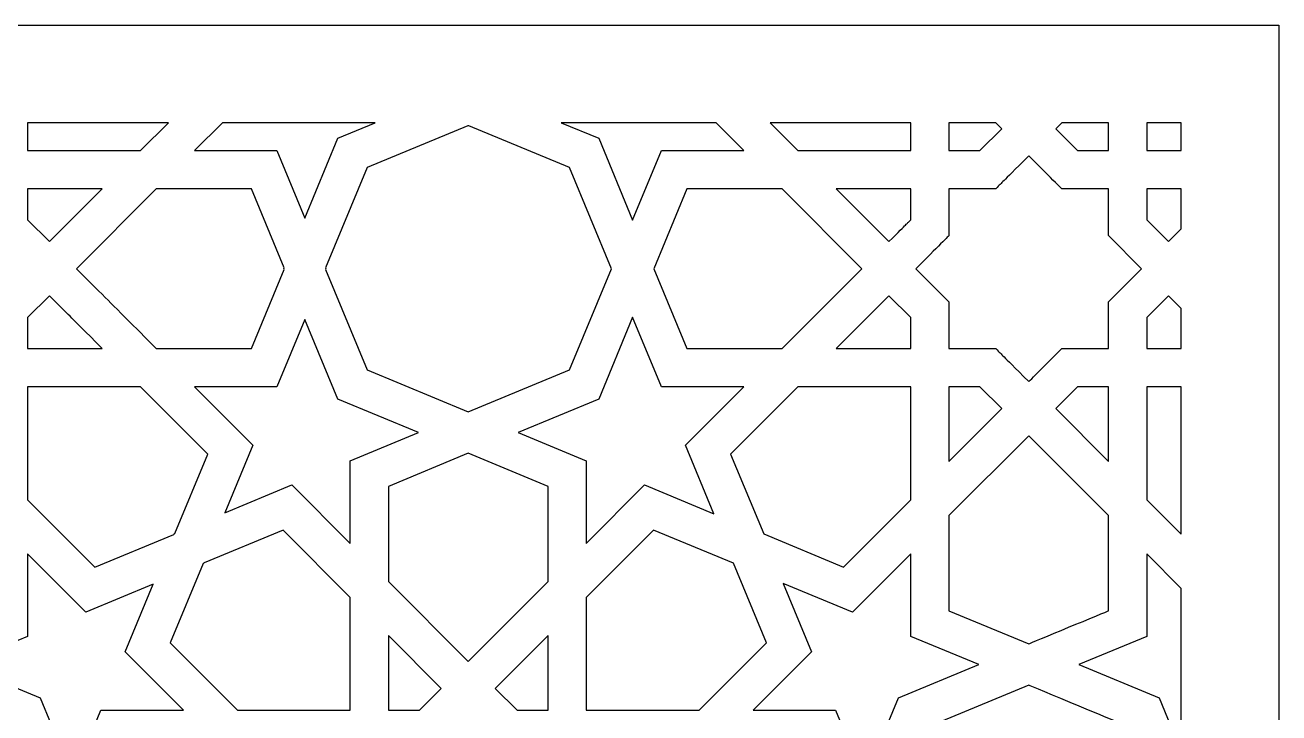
# Model space of a CAD drawing. Header units: millimetres. Extents: x -64 to 64, y -64 to 64.
# Drawn here: x 5.2 to 63.5, y 31.5 to 63.5 of the extents above; entities that cross this region are included whole.
import ezdxf

# ---------------------------------------------------------------- set-up
doc = ezdxf.new("R2010")
doc.units = ezdxf.units.MM
doc.header["$MEASUREMENT"] = 0
doc.layers.add('layer 1', color=7, linetype='Continuous')

msp = doc.modelspace()

# ---------------------------------------------------------------- linework, layer by layer
at = {"layer": 'layer 1', "color": 250}
for points, knots in [([(-63.5, 63.5), (-63.5, 63.5), (-63.5, -63.5), (-63.5, -63.5), (-63.5, -63.5), (-63.5, -63.5), (63.5, -63.5), (63.5, -63.5), (63.5, -63.5), (63.5, -63.5), (63.5, 63.5), (63.5, 63.5), (63.5, 63.5), (63.5, 63.5), (-63.5, 63.5), (-63.5, 63.5)], [0, 0, 0, 0, 0.2, 0.2, 0.2, 0.2, 0.4, 0.4, 0.4, 0.4, 0.6, 0.6, 0.6, 0.6, 1, 1, 1, 1]), ([(5.2818, 58.9587), (5.2818, 58.9587), (11.829, 58.9587), (11.829, 58.9587), (11.829, 58.9587), (11.829, 58.9587), (10.5311, 57.6598), (10.5311, 57.6598), (10.5311, 57.6598), (10.5311, 57.6598), (5.2818, 57.6598), (5.2818, 57.6598), (5.2818, 57.6598), (5.2818, 57.6598), (5.2818, 58.9587), (5.2818, 58.9587)], [0, 0, 0, 0, 0.2, 0.2, 0.2, 0.2, 0.4, 0.4, 0.4, 0.4, 0.6, 0.6, 0.6, 0.6, 1, 1, 1, 1]), ([(14.3429, 58.9587), (14.3429, 58.9587), (21.4574, 58.9587), (21.4574, 58.9587), (21.4574, 58.9587), (21.4574, 58.9587), (19.7178, 58.2373), (19.7178, 58.2373), (19.7178, 58.2373), (19.7178, 58.2373), (18.1808, 54.5239), (18.1808, 54.5239), (18.1808, 54.5239), (18.1808, 54.5239), (16.8829, 57.6598), (16.8829, 57.6598), (16.8829, 57.6598), (16.4024, 57.6598), (13.5255, 57.6598), (13.045, 57.6598), (13.045, 57.6598), (13.045, 57.6598), (14.3429, 58.9587), (14.3429, 58.9587)], [0, 0, 0, 0, 0.1428571, 0.1428571, 0.1428571, 0.1428571, 0.2857143, 0.2857143, 0.2857143, 0.2857143, 0.4285714, 0.4285714, 0.4285714, 0.4285714, 0.5714286, 0.5714286, 0.5714286, 0.5714286, 0.7142857, 0.7142857, 0.7142857, 0.7142857, 1, 1, 1, 1]), ([(37.3087, 58.9587), (37.3087, 58.9587), (38.6073, 57.6598), (38.6073, 57.6598), (38.6073, 57.6598), (38.1233, 57.6598), (35.239, 57.6598), (34.7694, 57.6598), (34.7694, 57.6598), (34.7694, 57.6598), (33.4299, 54.4234), (33.4299, 54.4234), (33.4299, 54.4234), (33.4299, 54.4234), (31.8512, 58.2373), (31.8512, 58.2373), (31.8512, 58.2373), (31.8512, 58.2373), (30.1117, 58.9587), (30.1117, 58.9587), (30.1117, 58.9587), (30.1117, 58.9587), (37.3087, 58.9587), (37.3087, 58.9587)], [0, 0, 0, 0, 0.1428571, 0.1428571, 0.1428571, 0.1428571, 0.2857143, 0.2857143, 0.2857143, 0.2857143, 0.4285714, 0.4285714, 0.4285714, 0.4285714, 0.5714286, 0.5714286, 0.5714286, 0.5714286, 0.7142857, 0.7142857, 0.7142857, 0.7142857, 1, 1, 1, 1]), ([(46.3705, 58.9587), (46.3705, 58.9587), (46.3705, 57.6598), (46.3705, 57.6598), (46.3705, 57.6598), (46.3705, 57.6598), (41.1212, 57.6598), (41.1212, 57.6598), (41.1212, 57.6598), (41.1212, 57.6598), (39.8233, 58.9587), (39.8233, 58.9587), (39.8233, 58.9587), (39.8233, 58.9587), (46.3705, 58.9587), (46.3705, 58.9587)], [0, 0, 0, 0, 0.2, 0.2, 0.2, 0.2, 0.4, 0.4, 0.4, 0.4, 0.6, 0.6, 0.6, 0.6, 1, 1, 1, 1]), ([(48.1485, 58.9587), (48.1485, 58.9587), (50.3216, 58.9587), (50.3216, 58.9587), (50.3216, 58.9587), (50.3216, 58.9587), (50.6032, 58.6768), (50.6032, 58.6768), (50.6032, 58.6768), (50.6032, 58.6768), (49.5868, 57.6598), (49.5868, 57.6598), (49.5868, 57.6598), (49.5868, 57.6598), (48.1485, 57.6598), (48.1485, 57.6598), (48.1485, 57.6598), (48.1485, 57.6598), (48.1485, 58.9587), (48.1485, 58.9587)], [0, 0, 0, 0, 0.1666667, 0.1666667, 0.1666667, 0.1666667, 0.3333333, 0.3333333, 0.3333333, 0.3333333, 0.5, 0.5, 0.5, 0.5, 0.6666667, 0.6666667, 0.6666667, 0.6666667, 1, 1, 1, 1]), ([(53.3986, 58.9587), (53.3986, 58.9587), (55.5717, 58.9587), (55.5717, 58.9587), (55.5717, 58.9587), (55.5717, 58.9587), (55.5717, 57.6598), (55.5717, 57.6598), (55.5717, 57.6598), (55.5717, 57.6598), (54.1338, 57.6598), (54.1338, 57.6598), (54.1338, 57.6598), (54.1338, 57.6598), (53.117, 58.6768), (53.117, 58.6768), (53.117, 58.6768), (53.117, 58.6768), (53.3986, 58.9587), (53.3986, 58.9587)], [0, 0, 0, 0, 0.1666667, 0.1666667, 0.1666667, 0.1666667, 0.3333333, 0.3333333, 0.3333333, 0.3333333, 0.5, 0.5, 0.5, 0.5, 0.6666667, 0.6666667, 0.6666667, 0.6666667, 1, 1, 1, 1]), ([(58.9587, 57.6598), (58.9587, 57.6598), (57.3497, 57.6598), (57.3497, 57.6598), (57.3497, 57.6598), (57.3497, 57.6598), (57.3497, 58.9587), (57.3497, 58.9587), (57.3497, 58.9587), (57.3497, 58.9587), (58.9587, 58.9587), (58.9587, 58.9587), (58.9587, 58.9587), (58.9587, 58.9587), (58.9587, 57.6598), (58.9587, 57.6598)], [0, 0, 0, 0, 0.2, 0.2, 0.2, 0.2, 0.4, 0.4, 0.4, 0.4, 0.6, 0.6, 0.6, 0.6, 1, 1, 1, 1]), ([(25.7845, 58.8091), (25.7845, 58.8091), (25.8053, 58.8179), (25.8053, 58.8179), (25.8053, 58.8179), (25.8053, 58.8179), (30.4913, 56.8759), (30.4913, 56.8759), (30.4913, 56.8759), (30.4913, 56.8759), (32.44, 52.1653), (32.44, 52.1653), (32.44, 52.1653), (32.44, 52.1653), (30.4913, 47.4553), (30.4913, 47.4553), (30.4913, 47.4553), (30.4913, 47.4553), (25.7845, 45.5045), (25.7845, 45.5045), (25.7845, 45.5045), (25.7845, 45.5045), (21.0781, 47.4553), (21.0781, 47.4553), (21.0781, 47.4553), (21.0781, 47.4553), (19.1431, 52.1317), (19.1431, 52.1317), (19.1431, 52.1317), (19.1431, 52.1317), (19.1572, 52.1653), (19.1572, 52.1653), (19.1572, 52.1653), (19.1572, 52.1653), (19.1431, 52.1991), (19.1431, 52.1991), (19.1431, 52.1991), (19.1431, 52.1991), (21.0781, 56.8759), (21.0781, 56.8759), (21.0781, 56.8759), (21.0781, 56.8759), (25.7634, 58.8179), (25.7634, 58.8179), (25.7634, 58.8179), (25.7634, 58.8179), (25.7845, 58.8091), (25.7845, 58.8091)], [0, 0, 0, 0, 0.0769231, 0.0769231, 0.0769231, 0.0769231, 0.1538462, 0.1538462, 0.1538462, 0.1538462, 0.2307692, 0.2307692, 0.2307692, 0.2307692, 0.3076923, 0.3076923, 0.3076923, 0.3076923, 0.3846154, 0.3846154, 0.3846154, 0.3846154, 0.4615385, 0.4615385, 0.4615385, 0.4615385, 0.5384615, 0.5384615, 0.5384615, 0.5384615, 0.6153846, 0.6153846, 0.6153846, 0.6153846, 0.6923077, 0.6923077, 0.6923077, 0.6923077, 0.7692308, 0.7692308, 0.7692308, 0.7692308, 0.8461538, 0.8461538, 0.8461538, 0.8461538, 1, 1, 1, 1]), ([(48.1485, 53.7044), (48.1485, 54.9974), (48.1485, 54.5899), (48.1485, 55.8796), (48.1485, 55.8796), (49.433, 55.8796), (49.0333, 55.8796), (50.3227, 55.8796), (50.3227, 55.8796), (50.71, 56.2677), (50.4635, 56.0208), (51.8601, 57.4185), (51.8601, 57.4185), (51.9335, 57.3454), (52.9696, 56.3083), (53.3975, 55.8796), (53.3975, 55.8796), (53.3975, 55.8796), (55.5717, 55.8796), (55.5717, 55.8796), (55.5717, 55.8796), (55.5717, 55.8796), (55.5717, 53.7044), (55.5717, 53.7044), (55.5717, 53.7044), (55.5717, 53.7044), (57.1094, 52.1653), (57.1094, 52.1653), (57.1094, 52.1653), (57.1094, 52.1653), (55.5717, 50.6268), (55.5717, 50.6268), (55.5717, 50.6268), (55.5717, 49.874), (55.5717, 50.3721), (55.5717, 48.4509), (55.5717, 48.4509), (54.2869, 48.4509), (54.6869, 48.4509), (53.3975, 48.4509), (53.3975, 48.4509), (53.0056, 48.0586), (51.9345, 46.9861), (51.8601, 46.9117), (51.8601, 46.9117), (50.4635, 48.3097), (50.71, 48.0628), (50.3227, 48.4509), (50.3227, 48.4509), (49.0308, 48.4509), (49.4376, 48.4509), (48.1485, 48.4509), (48.1485, 48.4509), (48.1485, 49.7339), (48.1485, 49.336), (48.1485, 50.6261), (48.1485, 50.6261), (48.1485, 50.6261), (46.6104, 52.1653), (46.6104, 52.1653), (46.6104, 52.1653), (47.3452, 52.9004), (48.1482, 53.7041), (48.1485, 53.7044)], [0, 0, 0, 0, 0.0588235, 0.0588235, 0.0588235, 0.0588235, 0.1176471, 0.1176471, 0.1176471, 0.1176471, 0.1764706, 0.1764706, 0.1764706, 0.1764706, 0.2352941, 0.2352941, 0.2352941, 0.2352941, 0.2941176, 0.2941176, 0.2941176, 0.2941176, 0.3529412, 0.3529412, 0.3529412, 0.3529412, 0.4117647, 0.4117647, 0.4117647, 0.4117647, 0.4705882, 0.4705882, 0.4705882, 0.4705882, 0.5294118, 0.5294118, 0.5294118, 0.5294118, 0.5882353, 0.5882353, 0.5882353, 0.5882353, 0.6470588, 0.6470588, 0.6470588, 0.6470588, 0.7058824, 0.7058824, 0.7058824, 0.7058824, 0.7647059, 0.7647059, 0.7647059, 0.7647059, 0.8235294, 0.8235294, 0.8235294, 0.8235294, 0.8823529, 0.8823529, 0.8823529, 0.8823529, 1, 1, 1, 1]), ([(5.2818, 55.8796), (5.2818, 55.8796), (8.7531, 55.8796), (8.7531, 55.8796), (8.7531, 55.8796), (8.7531, 55.8796), (6.2988, 53.4233), (6.2988, 53.4233), (6.2988, 53.4233), (6.2988, 53.4233), (5.2818, 54.441), (5.2818, 54.441), (5.2818, 54.441), (5.2818, 54.441), (5.2818, 55.8796), (5.2818, 55.8796)], [0, 0, 0, 0, 0.2, 0.2, 0.2, 0.2, 0.4, 0.4, 0.4, 0.4, 0.6, 0.6, 0.6, 0.6, 1, 1, 1, 1]), ([(17.2184, 52.1317), (17.2184, 52.1317), (15.6954, 48.4509), (15.6954, 48.4509), (15.6954, 48.4509), (15.6954, 48.4509), (11.2674, 48.4509), (11.2674, 48.4509), (11.2674, 48.4509), (8.6536, 51.0674), (9.4904, 50.2296), (7.5558, 52.1653), (7.5558, 52.1653), (7.5558, 52.1653), (11.2674, 55.8796), (11.2674, 55.8796), (11.2674, 55.8796), (11.2674, 55.8796), (15.6954, 55.8796), (15.6954, 55.8796), (15.6954, 55.8796), (15.6954, 55.8796), (17.2184, 52.1991), (17.2184, 52.1991), (17.2184, 52.1991), (17.2184, 52.1991), (17.2046, 52.1653), (17.2046, 52.1653), (17.2046, 52.1653), (17.2046, 52.1653), (17.2184, 52.1317), (17.2184, 52.1317)], [0, 0, 0, 0, 0.1111111, 0.1111111, 0.1111111, 0.1111111, 0.2222222, 0.2222222, 0.2222222, 0.2222222, 0.3333333, 0.3333333, 0.3333333, 0.3333333, 0.4444444, 0.4444444, 0.4444444, 0.4444444, 0.5555556, 0.5555556, 0.5555556, 0.5555556, 0.6666667, 0.6666667, 0.6666667, 0.6666667, 0.7777778, 0.7777778, 0.7777778, 0.7777778, 1, 1, 1, 1]), ([(44.0962, 52.1653), (44.0962, 52.1653), (40.3849, 48.4509), (40.3849, 48.4509), (40.3849, 48.4509), (40.3849, 48.4509), (35.9569, 48.4509), (35.9569, 48.4509), (35.9569, 48.4509), (35.9569, 48.4509), (34.4198, 52.1645), (34.4198, 52.1645), (34.4198, 52.1645), (34.4198, 52.1645), (35.9569, 55.8796), (35.9569, 55.8796), (35.9569, 55.8796), (35.9569, 55.8796), (40.3849, 55.8796), (40.3849, 55.8796), (40.3849, 55.8796), (40.3849, 55.8796), (44.0962, 52.1653), (44.0962, 52.1653)], [0, 0, 0, 0, 0.1428571, 0.1428571, 0.1428571, 0.1428571, 0.2857143, 0.2857143, 0.2857143, 0.2857143, 0.4285714, 0.4285714, 0.4285714, 0.4285714, 0.5714286, 0.5714286, 0.5714286, 0.5714286, 0.7142857, 0.7142857, 0.7142857, 0.7142857, 1, 1, 1, 1]), ([(46.3705, 54.441), (46.1116, 54.1817), (46.3144, 54.3846), (45.3538, 53.4233), (45.3538, 53.4233), (45.3538, 53.4233), (45.3535, 53.424), (45.3535, 53.424), (45.3535, 53.424), (45.3535, 53.424), (45.3531, 53.4233), (45.3531, 53.4233), (45.3531, 53.4233), (45.3531, 53.4233), (42.8992, 55.8796), (42.8992, 55.8796), (42.8992, 55.8796), (42.8992, 55.8796), (46.3705, 55.8796), (46.3705, 55.8796), (46.3705, 55.8796), (46.3705, 55.8796), (46.3705, 54.441), (46.3705, 54.441)], [0, 0, 0, 0, 0.1428571, 0.1428571, 0.1428571, 0.1428571, 0.2857143, 0.2857143, 0.2857143, 0.2857143, 0.4285714, 0.4285714, 0.4285714, 0.4285714, 0.5714286, 0.5714286, 0.5714286, 0.5714286, 0.7142857, 0.7142857, 0.7142857, 0.7142857, 1, 1, 1, 1]), ([(58.9587, 54.0159), (58.9587, 54.0159), (58.3664, 53.4233), (58.3664, 53.4233), (58.3664, 53.4233), (58.3664, 53.4233), (57.3497, 54.441), (57.3497, 54.441), (57.3497, 54.441), (57.3497, 54.441), (57.3497, 55.8796), (57.3497, 55.8796), (57.3497, 55.8796), (57.3497, 55.8796), (58.9587, 55.8796), (58.9587, 55.8796), (58.9587, 55.8796), (58.9587, 55.8796), (58.9587, 54.0159), (58.9587, 54.0159)], [0, 0, 0, 0, 0.1666667, 0.1666667, 0.1666667, 0.1666667, 0.3333333, 0.3333333, 0.3333333, 0.3333333, 0.5, 0.5, 0.5, 0.5, 0.6666667, 0.6666667, 0.6666667, 0.6666667, 1, 1, 1, 1]), ([(5.2818, 49.8902), (5.2818, 49.8902), (6.2988, 50.9072), (6.2988, 50.9072), (6.2988, 50.9072), (7.5544, 49.6499), (7.0079, 50.1968), (8.7535, 48.4509), (8.7535, 48.4509), (8.7535, 48.4509), (5.2818, 48.4509), (5.2818, 48.4509), (5.2818, 48.4509), (5.2818, 48.4509), (5.2818, 49.8902), (5.2818, 49.8902)], [0, 0, 0, 0, 0.2, 0.2, 0.2, 0.2, 0.4, 0.4, 0.4, 0.4, 0.6, 0.6, 0.6, 0.6, 1, 1, 1, 1]), ([(42.8988, 48.4509), (42.8988, 48.4509), (45.3535, 50.9072), (45.3535, 50.9072), (45.3535, 50.9072), (45.3535, 50.9072), (46.3705, 49.8891), (46.3705, 49.8891), (46.3705, 49.8891), (46.3705, 49.8891), (46.3705, 48.4509), (46.3705, 48.4509), (46.3705, 48.4509), (46.3705, 48.4509), (42.8988, 48.4509), (42.8988, 48.4509)], [0, 0, 0, 0, 0.2, 0.2, 0.2, 0.2, 0.4, 0.4, 0.4, 0.4, 0.6, 0.6, 0.6, 0.6, 1, 1, 1, 1]), ([(58.9587, 48.4509), (58.9587, 48.4509), (57.3497, 48.4509), (57.3497, 48.4509), (57.3497, 48.4509), (57.3497, 48.4509), (57.3497, 49.8902), (57.3497, 49.8902), (57.3497, 49.8902), (57.3497, 49.8902), (58.3664, 50.9072), (58.3664, 50.9072), (58.3664, 50.9072), (58.3664, 50.9072), (58.9587, 50.3142), (58.9587, 50.3142), (58.9587, 50.3142), (58.9587, 50.3142), (58.9587, 48.4509), (58.9587, 48.4509)], [0, 0, 0, 0, 0.1666667, 0.1666667, 0.1666667, 0.1666667, 0.3333333, 0.3333333, 0.3333333, 0.3333333, 0.5, 0.5, 0.5, 0.5, 0.6666667, 0.6666667, 0.6666667, 0.6666667, 1, 1, 1, 1]), ([(13.0461, 46.6707), (13.0461, 46.6707), (16.8829, 46.6707), (16.8829, 46.6707), (16.8829, 46.6707), (16.8829, 46.6707), (18.1808, 49.8066), (18.1808, 49.8066), (18.1808, 49.8066), (18.1808, 49.8066), (19.7178, 46.0936), (19.7178, 46.0936), (19.7178, 46.0936), (19.7178, 46.0936), (23.4622, 44.5414), (23.4622, 44.5414), (23.4622, 44.5414), (23.4622, 44.5414), (20.295, 43.228), (20.295, 43.228), (20.295, 43.228), (20.295, 42.7443), (20.295, 39.859), (20.295, 39.3873), (20.295, 39.3873), (20.295, 39.3873), (17.5807, 42.1033), (17.5807, 42.1033), (17.5807, 42.1033), (17.5807, 42.1033), (14.4572, 40.8083), (14.4572, 40.8083), (14.4572, 40.8083), (14.4572, 40.8083), (15.7593, 43.9554), (15.7593, 43.9554), (15.7593, 43.9554), (15.7593, 43.9554), (13.0461, 46.6707), (13.0461, 46.6707)], [0, 0, 0, 0, 0.0909091, 0.0909091, 0.0909091, 0.0909091, 0.1818182, 0.1818182, 0.1818182, 0.1818182, 0.2727273, 0.2727273, 0.2727273, 0.2727273, 0.3636364, 0.3636364, 0.3636364, 0.3636364, 0.4545455, 0.4545455, 0.4545455, 0.4545455, 0.5454545, 0.5454545, 0.5454545, 0.5454545, 0.6363636, 0.6363636, 0.6363636, 0.6363636, 0.7272727, 0.7272727, 0.7272727, 0.7272727, 0.8181818, 0.8181818, 0.8181818, 0.8181818, 1, 1, 1, 1]), ([(34.7694, 46.6707), (34.7694, 46.6707), (38.6073, 46.6707), (38.6073, 46.6707), (38.6073, 46.6707), (38.6073, 46.6707), (35.8934, 43.9554), (35.8934, 43.9554), (35.8934, 43.9554), (35.8934, 43.9554), (37.2128, 40.767), (37.2128, 40.767), (37.2128, 40.767), (37.2128, 40.767), (33.988, 42.1033), (33.988, 42.1033), (33.988, 42.1033), (33.988, 42.1033), (31.2741, 39.3873), (31.2741, 39.3873), (31.2741, 39.3873), (31.2741, 39.8713), (31.2741, 42.7581), (31.2741, 43.228), (31.2741, 43.228), (31.2741, 43.228), (28.1072, 44.5414), (28.1072, 44.5414), (28.1072, 44.5414), (28.1072, 44.5414), (31.8512, 46.0936), (31.8512, 46.0936), (31.8512, 46.0936), (31.8512, 46.0936), (33.4296, 49.9068), (33.4296, 49.9068), (33.4296, 49.9068), (33.4296, 49.9068), (34.7694, 46.6707), (34.7694, 46.6707)], [0, 0, 0, 0, 0.0909091, 0.0909091, 0.0909091, 0.0909091, 0.1818182, 0.1818182, 0.1818182, 0.1818182, 0.2727273, 0.2727273, 0.2727273, 0.2727273, 0.3636364, 0.3636364, 0.3636364, 0.3636364, 0.4545455, 0.4545455, 0.4545455, 0.4545455, 0.5454545, 0.5454545, 0.5454545, 0.5454545, 0.6363636, 0.6363636, 0.6363636, 0.6363636, 0.7272727, 0.7272727, 0.7272727, 0.7272727, 0.8181818, 0.8181818, 0.8181818, 0.8181818, 1, 1, 1, 1]), ([(5.2818, 46.6707), (5.2818, 46.6707), (10.5311, 46.6707), (10.5311, 46.6707), (10.5311, 46.6707), (10.5311, 46.6707), (13.6624, 43.5377), (13.6624, 43.5377), (13.6624, 43.5377), (13.6624, 43.5377), (12.1341, 39.8455), (12.1341, 39.8455), (12.1341, 39.8455), (12.1341, 39.8455), (12.0915, 39.8276), (12.0915, 39.8276), (12.0915, 39.8276), (12.0915, 39.8276), (12.0819, 39.8046), (12.0819, 39.8046), (12.0819, 39.8046), (12.0819, 39.8046), (8.4127, 38.2838), (8.4127, 38.2838), (8.4127, 38.2838), (8.4127, 38.2838), (5.2818, 41.4172), (5.2818, 41.4172), (5.2818, 41.4172), (5.2818, 41.4172), (5.2818, 46.6707), (5.2818, 46.6707)], [0, 0, 0, 0, 0.1111111, 0.1111111, 0.1111111, 0.1111111, 0.2222222, 0.2222222, 0.2222222, 0.2222222, 0.3333333, 0.3333333, 0.3333333, 0.3333333, 0.4444444, 0.4444444, 0.4444444, 0.4444444, 0.5555556, 0.5555556, 0.5555556, 0.5555556, 0.6666667, 0.6666667, 0.6666667, 0.6666667, 0.7777778, 0.7777778, 0.7777778, 0.7777778, 1, 1, 1, 1]), ([(46.3705, 46.6707), (46.3705, 46.6707), (46.3705, 41.4172), (46.3705, 41.4172), (46.3705, 41.4172), (46.3705, 41.4172), (43.2396, 38.2838), (43.2396, 38.2838), (43.2396, 38.2838), (43.2396, 38.2838), (39.528, 39.823), (39.528, 39.823), (39.528, 39.823), (39.528, 39.823), (37.991, 43.5377), (37.991, 43.5377), (37.991, 43.5377), (37.991, 43.5377), (41.1212, 46.6707), (41.1212, 46.6707), (41.1212, 46.6707), (41.1212, 46.6707), (46.3705, 46.6707), (46.3705, 46.6707)], [0, 0, 0, 0, 0.1428571, 0.1428571, 0.1428571, 0.1428571, 0.2857143, 0.2857143, 0.2857143, 0.2857143, 0.4285714, 0.4285714, 0.4285714, 0.4285714, 0.5714286, 0.5714286, 0.5714286, 0.5714286, 0.7142857, 0.7142857, 0.7142857, 0.7142857, 1, 1, 1, 1]), ([(48.1485, 43.1966), (48.1485, 43.1966), (48.1485, 46.6707), (48.1485, 46.6707), (48.1485, 46.6707), (48.1485, 46.6707), (49.5868, 46.6707), (49.5868, 46.6707), (49.5868, 46.6707), (49.5868, 46.6707), (50.6032, 45.6533), (50.6032, 45.6533), (50.6032, 45.6533), (50.6032, 45.6533), (48.1485, 43.1966), (48.1485, 43.1966)], [0, 0, 0, 0, 0.2, 0.2, 0.2, 0.2, 0.4, 0.4, 0.4, 0.4, 0.6, 0.6, 0.6, 0.6, 1, 1, 1, 1]), ([(53.117, 45.6533), (53.117, 45.6533), (54.1338, 46.6707), (54.1338, 46.6707), (54.1338, 46.6707), (54.1338, 46.6707), (55.5717, 46.6707), (55.5717, 46.6707), (55.5717, 46.6707), (55.5717, 46.6707), (55.5717, 43.1966), (55.5717, 43.1966), (55.5717, 43.1966), (55.5717, 43.1966), (53.117, 45.6533), (53.117, 45.6533)], [0, 0, 0, 0, 0.2, 0.2, 0.2, 0.2, 0.4, 0.4, 0.4, 0.4, 0.6, 0.6, 0.6, 0.6, 1, 1, 1, 1]), ([(58.9587, 39.8067), (58.9587, 39.8067), (57.3497, 41.4172), (57.3497, 41.4172), (57.3497, 41.4172), (57.3497, 41.4172), (57.3497, 46.6707), (57.3497, 46.6707), (57.3497, 46.6707), (57.3497, 46.6707), (58.9587, 46.6707), (58.9587, 46.6707), (58.9587, 46.6707), (58.9587, 46.6707), (58.9587, 39.8067), (58.9587, 39.8067)], [0, 0, 0, 0, 0.2, 0.2, 0.2, 0.2, 0.4, 0.4, 0.4, 0.4, 0.6, 0.6, 0.6, 0.6, 1, 1, 1, 1]), ([(51.8601, 34.7102), (51.8601, 34.7102), (48.1485, 36.2483), (48.1485, 36.2483), (48.1485, 36.2483), (48.1485, 36.2483), (48.1485, 40.6802), (48.1485, 40.6802), (48.1485, 40.6802), (48.1485, 40.6802), (51.8601, 44.3957), (51.8601, 44.3957), (51.8601, 44.3957), (51.9211, 44.3346), (55.511, 40.7409), (55.5717, 40.6802), (55.5717, 40.6802), (55.5717, 40.6802), (55.5717, 36.2483), (55.5717, 36.2483), (55.5717, 36.2483), (55.5145, 36.2246), (51.9172, 34.7338), (51.8601, 34.7102)], [0, 0, 0, 0, 0.1428571, 0.1428571, 0.1428571, 0.1428571, 0.2857143, 0.2857143, 0.2857143, 0.2857143, 0.4285714, 0.4285714, 0.4285714, 0.4285714, 0.5714286, 0.5714286, 0.5714286, 0.5714286, 0.7142857, 0.7142857, 0.7142857, 0.7142857, 1, 1, 1, 1]), ([(29.4961, 42.0391), (29.4961, 42.0391), (29.4961, 37.6082), (29.4961, 37.6082), (29.4961, 37.6082), (29.4961, 37.6082), (25.7845, 33.8928), (25.7845, 33.8928), (25.7845, 33.8928), (25.7845, 33.8928), (22.0733, 37.6082), (22.0733, 37.6082), (22.0733, 37.6082), (22.0733, 37.6082), (22.0733, 42.0391), (22.0733, 42.0391), (22.0733, 42.0391), (22.0733, 42.0391), (25.7845, 43.5783), (25.7845, 43.5783), (25.7845, 43.5783), (25.7845, 43.5783), (29.4961, 42.0391), (29.4961, 42.0391)], [0, 0, 0, 0, 0.1428571, 0.1428571, 0.1428571, 0.1428571, 0.2857143, 0.2857143, 0.2857143, 0.2857143, 0.4285714, 0.4285714, 0.4285714, 0.4285714, 0.5714286, 0.5714286, 0.5714286, 0.5714286, 0.7142857, 0.7142857, 0.7142857, 0.7142857, 1, 1, 1, 1]), ([(17.1644, 40.0039), (17.1644, 40.0039), (20.295, 36.8709), (20.295, 36.8709), (20.295, 36.8709), (20.295, 36.8709), (20.295, 31.6174), (20.295, 31.6174), (20.295, 31.6174), (20.295, 31.6174), (15.046, 31.6174), (15.046, 31.6174), (15.046, 31.6174), (15.046, 31.6174), (11.9151, 34.7507), (11.9151, 34.7507), (11.9151, 34.7507), (11.9151, 34.7507), (13.4433, 38.4425), (13.4433, 38.4425), (13.4433, 38.4425), (13.4433, 38.4425), (13.4849, 38.4602), (13.4849, 38.4602), (13.4849, 38.4602), (13.4849, 38.4602), (13.4948, 38.4835), (13.4948, 38.4835), (13.4948, 38.4835), (13.4948, 38.4835), (17.1644, 40.0039), (17.1644, 40.0039)], [0, 0, 0, 0, 0.1111111, 0.1111111, 0.1111111, 0.1111111, 0.2222222, 0.2222222, 0.2222222, 0.2222222, 0.3333333, 0.3333333, 0.3333333, 0.3333333, 0.4444444, 0.4444444, 0.4444444, 0.4444444, 0.5555556, 0.5555556, 0.5555556, 0.5555556, 0.6666667, 0.6666667, 0.6666667, 0.6666667, 0.7777778, 0.7777778, 0.7777778, 0.7777778, 1, 1, 1, 1]), ([(38.1166, 38.4658), (38.1166, 38.4658), (39.6536, 34.7507), (39.6536, 34.7507), (39.6536, 34.7507), (39.6536, 34.7507), (36.5231, 31.6174), (36.5231, 31.6174), (36.5231, 31.6174), (36.5231, 31.6174), (31.2741, 31.6174), (31.2741, 31.6174), (31.2741, 31.6174), (31.2741, 31.6174), (31.2741, 36.8709), (31.2741, 36.8709), (31.2741, 36.8709), (31.2741, 36.8709), (34.405, 40.0039), (34.405, 40.0039), (34.405, 40.0039), (34.405, 40.0039), (38.1166, 38.4658), (38.1166, 38.4658)], [0, 0, 0, 0, 0.1428571, 0.1428571, 0.1428571, 0.1428571, 0.2857143, 0.2857143, 0.2857143, 0.2857143, 0.4285714, 0.4285714, 0.4285714, 0.4285714, 0.5714286, 0.5714286, 0.5714286, 0.5714286, 0.7142857, 0.7142857, 0.7142857, 0.7142857, 1, 1, 1, 1]), ([(5.2818, 38.9008), (5.2818, 38.9008), (7.9961, 36.1848), (7.9961, 36.1848), (7.9961, 36.1848), (7.9961, 36.1848), (11.1199, 37.4798), (11.1199, 37.4798), (11.1199, 37.4798), (11.1199, 37.4798), (9.8178, 34.3327), (9.8178, 34.3327), (9.8178, 34.3327), (9.8178, 34.3327), (12.5314, 31.6174), (12.5314, 31.6174), (12.5314, 31.6174), (12.5314, 31.6174), (8.6942, 31.6174), (8.6942, 31.6174), (8.6942, 31.6174), (8.6942, 31.6174), (7.396, 28.4815), (7.396, 28.4815), (7.396, 28.4815), (7.396, 28.4815), (5.8593, 32.1945), (5.8593, 32.1945), (5.8593, 32.1945), (5.8593, 32.1945), (2.1153, 33.7471), (2.1153, 33.7471), (2.1153, 33.7471), (2.1153, 33.7471), (5.2818, 35.0594), (5.2818, 35.0594), (5.2818, 35.0594), (5.2818, 35.0594), (5.2818, 38.9008), (5.2818, 38.9008)], [0, 0, 0, 0, 0.0909091, 0.0909091, 0.0909091, 0.0909091, 0.1818182, 0.1818182, 0.1818182, 0.1818182, 0.2727273, 0.2727273, 0.2727273, 0.2727273, 0.3636364, 0.3636364, 0.3636364, 0.3636364, 0.4545455, 0.4545455, 0.4545455, 0.4545455, 0.5454545, 0.5454545, 0.5454545, 0.5454545, 0.6363636, 0.6363636, 0.6363636, 0.6363636, 0.7272727, 0.7272727, 0.7272727, 0.7272727, 0.8181818, 0.8181818, 0.8181818, 0.8181818, 1, 1, 1, 1]), ([(42.8752, 31.6174), (42.8752, 31.6174), (39.0373, 31.6174), (39.0373, 31.6174), (39.0373, 31.6174), (39.0373, 31.6174), (41.7513, 34.3327), (41.7513, 34.3327), (41.7513, 34.3327), (41.7513, 34.3327), (40.4319, 37.5214), (40.4319, 37.5214), (40.4319, 37.5214), (40.4319, 37.5214), (43.6573, 36.1848), (43.6573, 36.1848), (43.6573, 36.1848), (43.6573, 36.1848), (46.3705, 38.9008), (46.3705, 38.9008), (46.3705, 38.9008), (46.3705, 38.9008), (46.3705, 35.0594), (46.3705, 35.0594), (46.3705, 35.0594), (46.3705, 35.0594), (49.5371, 33.7471), (49.5371, 33.7471), (49.5371, 33.7471), (49.5371, 33.7471), (45.7937, 32.1945), (45.7937, 32.1945), (45.7937, 32.1945), (45.7937, 32.1945), (44.2151, 28.3806), (44.2151, 28.3806), (44.2151, 28.3806), (44.2151, 28.3806), (42.8752, 31.6174), (42.8752, 31.6174)], [0, 0, 0, 0, 0.0909091, 0.0909091, 0.0909091, 0.0909091, 0.1818182, 0.1818182, 0.1818182, 0.1818182, 0.2727273, 0.2727273, 0.2727273, 0.2727273, 0.3636364, 0.3636364, 0.3636364, 0.3636364, 0.4545455, 0.4545455, 0.4545455, 0.4545455, 0.5454545, 0.5454545, 0.5454545, 0.5454545, 0.6363636, 0.6363636, 0.6363636, 0.6363636, 0.7272727, 0.7272727, 0.7272727, 0.7272727, 0.8181818, 0.8181818, 0.8181818, 0.8181818, 1, 1, 1, 1]), ([(58.9587, 29.7018), (58.9587, 29.7018), (57.9268, 32.1945), (57.9268, 32.1945), (57.9268, 32.1945), (57.9268, 32.1945), (54.1831, 33.7471), (54.1831, 33.7471), (54.1831, 33.7471), (54.1831, 33.7471), (57.3497, 35.0594), (57.3497, 35.0594), (57.3497, 35.0594), (57.3497, 35.0594), (57.3497, 38.9008), (57.3497, 38.9008), (57.3497, 38.9008), (57.3497, 38.9008), (58.9587, 37.2907), (58.9587, 37.2907), (58.9587, 37.2907), (58.9587, 37.2907), (58.9587, 29.7018), (58.9587, 29.7018)], [0, 0, 0, 0, 0.1428571, 0.1428571, 0.1428571, 0.1428571, 0.2857143, 0.2857143, 0.2857143, 0.2857143, 0.4285714, 0.4285714, 0.4285714, 0.4285714, 0.5714286, 0.5714286, 0.5714286, 0.5714286, 0.7142857, 0.7142857, 0.7142857, 0.7142857, 1, 1, 1, 1]), ([(22.0733, 31.6174), (22.0733, 31.6174), (22.0733, 35.0915), (22.0733, 35.0915), (22.0733, 35.0915), (22.0733, 35.0915), (24.5276, 32.6348), (24.5276, 32.6348), (24.5276, 32.6348), (24.5276, 32.6348), (23.5109, 31.6174), (23.5109, 31.6174), (23.5109, 31.6174), (23.5109, 31.6174), (22.0733, 31.6174), (22.0733, 31.6174)], [0, 0, 0, 0, 0.2, 0.2, 0.2, 0.2, 0.4, 0.4, 0.4, 0.4, 0.6, 0.6, 0.6, 0.6, 1, 1, 1, 1]), ([(27.0415, 32.6348), (27.0415, 32.6348), (29.4961, 35.0915), (29.4961, 35.0915), (29.4961, 35.0915), (29.4961, 35.0915), (29.4961, 31.6174), (29.4961, 31.6174), (29.4961, 31.6174), (29.4961, 31.6174), (28.0585, 31.6174), (28.0585, 31.6174), (28.0585, 31.6174), (28.0585, 31.6174), (27.0415, 32.6348), (27.0415, 32.6348)], [0, 0, 0, 0, 0.2, 0.2, 0.2, 0.2, 0.4, 0.4, 0.4, 0.4, 0.6, 0.6, 0.6, 0.6, 1, 1, 1, 1]), ([(6.4336, 26.089), (6.4336, 26.089), (4.499, 21.4122), (4.499, 21.4122), (4.499, 21.4122), (4.4771, 21.403), (-0.1647, 19.4793), (-0.1866, 19.4705), (-0.1866, 19.4705), (-0.1866, 19.4705), (-0.2074, 19.479), (-0.2074, 19.479), (-0.2074, 19.479), (-0.2074, 19.479), (-0.2286, 19.4705), (-0.2286, 19.4705), (-0.2286, 19.4705), (-0.2286, 19.4705), (-4.9142, 21.4122), (-4.9142, 21.4122), (-4.9142, 21.4122), (-4.9142, 21.4122), (-6.8629, 26.1225), (-6.8629, 26.1225), (-6.8629, 26.1225), (-6.1969, 27.7326), (-6.664, 26.6033), (-4.9138, 30.8331), (-4.9138, 30.8331), (-4.9138, 30.8331), (-0.2074, 32.7836), (-0.2074, 32.7836), (-0.2074, 32.7836), (-0.1503, 32.76), (4.4418, 30.8568), (4.499, 30.8331), (4.499, 30.8331), (5.6504, 28.0494), (5.7291, 27.8589), (6.4336, 26.156), (6.4336, 26.156), (6.4336, 26.156), (6.4199, 26.1225), (6.4199, 26.1225), (6.4199, 26.1225), (6.4199, 26.1225), (6.4336, 26.089), (6.4336, 26.089)], [0, 0, 0, 0, 0.0769231, 0.0769231, 0.0769231, 0.0769231, 0.1538462, 0.1538462, 0.1538462, 0.1538462, 0.2307692, 0.2307692, 0.2307692, 0.2307692, 0.3076923, 0.3076923, 0.3076923, 0.3076923, 0.3846154, 0.3846154, 0.3846154, 0.3846154, 0.4615385, 0.4615385, 0.4615385, 0.4615385, 0.5384615, 0.5384615, 0.5384615, 0.5384615, 0.6153846, 0.6153846, 0.6153846, 0.6153846, 0.6923077, 0.6923077, 0.6923077, 0.6923077, 0.7692308, 0.7692308, 0.7692308, 0.7692308, 0.8461538, 0.8461538, 0.8461538, 0.8461538, 1, 1, 1, 1]), ([(58.5015, 26.089), (58.5015, 26.089), (56.5665, 21.4122), (56.5665, 21.4122), (56.5665, 21.4122), (56.5446, 21.403), (51.9031, 19.4793), (51.8813, 19.4705), (51.8813, 19.4705), (51.8813, 19.4705), (51.8601, 19.479), (51.8601, 19.479), (51.8601, 19.479), (51.8601, 19.479), (51.8393, 19.4705), (51.8393, 19.4705), (51.8393, 19.4705), (51.8393, 19.4705), (47.1533, 21.4122), (47.1533, 21.4122), (47.1533, 21.4122), (47.1533, 21.4122), (45.2046, 26.1225), (45.2046, 26.1225), (45.2046, 26.1225), (45.8706, 27.7326), (45.4036, 26.6033), (47.1537, 30.8331), (47.1537, 30.8331), (47.1537, 30.8331), (51.8601, 32.7836), (51.8601, 32.7836), (51.8601, 32.7836), (51.9172, 32.76), (56.5094, 30.8568), (56.5665, 30.8331), (56.5665, 30.8331), (57.7183, 28.0494), (57.797, 27.8589), (58.5015, 26.156), (58.5015, 26.156), (58.5015, 26.156), (58.4874, 26.1225), (58.4874, 26.1225), (58.4874, 26.1225), (58.4874, 26.1225), (58.5015, 26.089), (58.5015, 26.089)], [0, 0, 0, 0, 0.0769231, 0.0769231, 0.0769231, 0.0769231, 0.1538462, 0.1538462, 0.1538462, 0.1538462, 0.2307692, 0.2307692, 0.2307692, 0.2307692, 0.3076923, 0.3076923, 0.3076923, 0.3076923, 0.3846154, 0.3846154, 0.3846154, 0.3846154, 0.4615385, 0.4615385, 0.4615385, 0.4615385, 0.5384615, 0.5384615, 0.5384615, 0.5384615, 0.6153846, 0.6153846, 0.6153846, 0.6153846, 0.6923077, 0.6923077, 0.6923077, 0.6923077, 0.7692308, 0.7692308, 0.7692308, 0.7692308, 0.8461538, 0.8461538, 0.8461538, 0.8461538, 1, 1, 1, 1])]:
    msp.add_open_spline(points, degree=3, knots=knots, dxfattribs=at)

doc.saveas('drawing.dxf')
